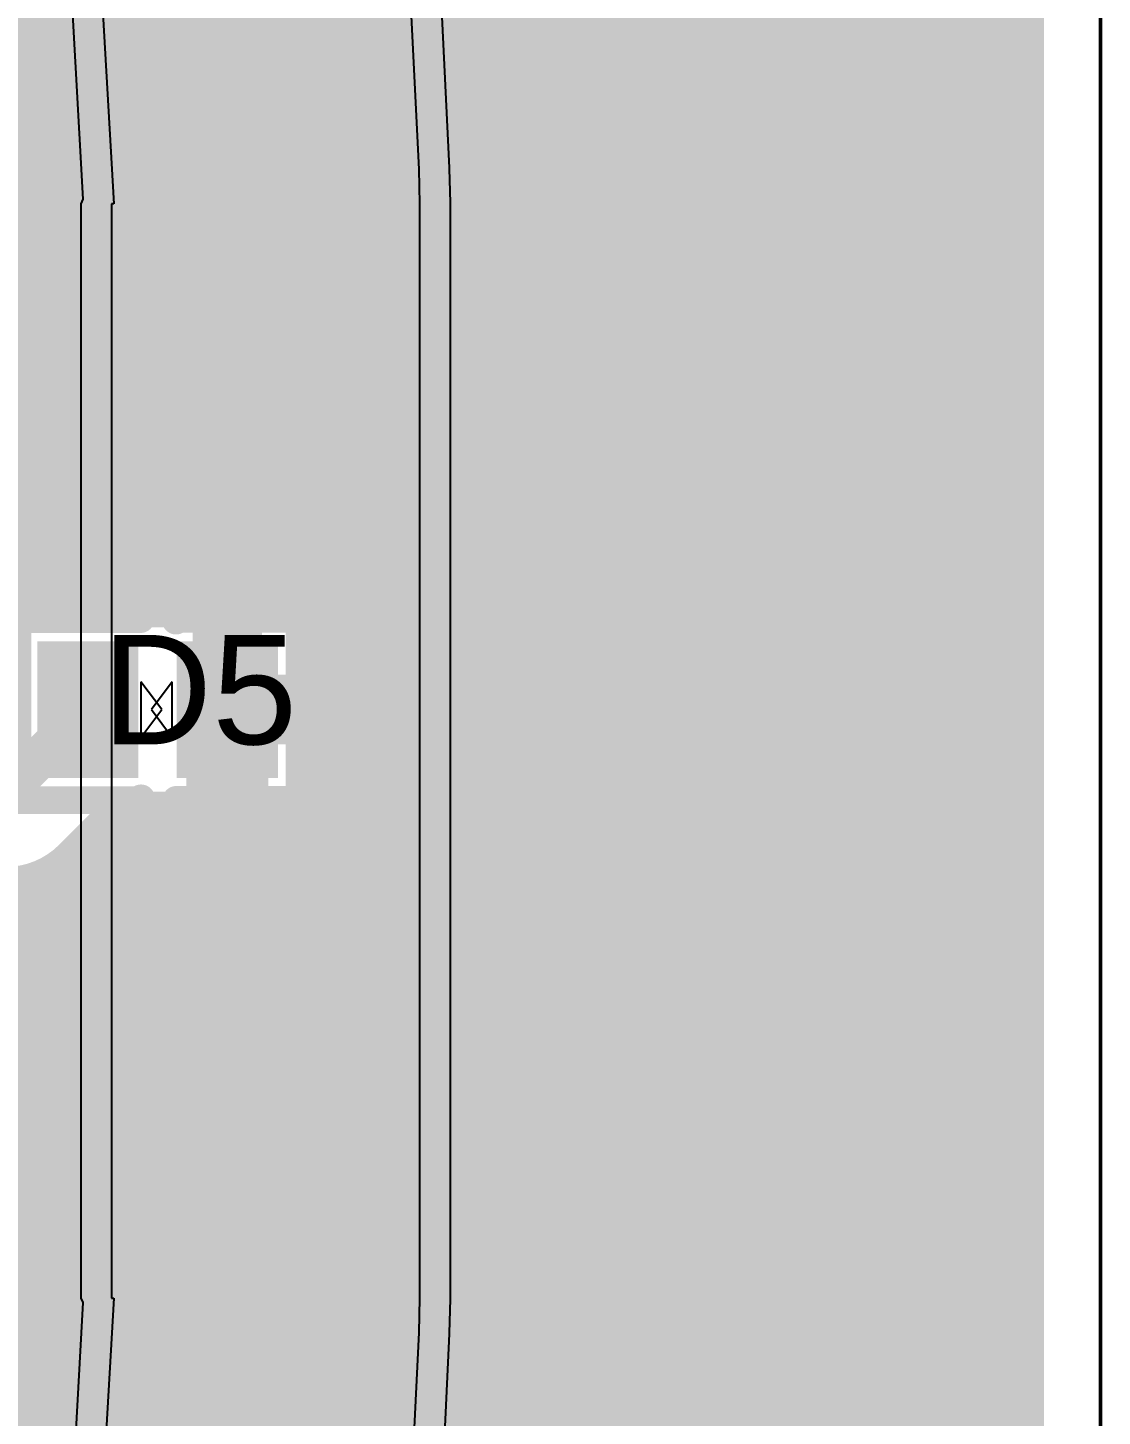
# Model space of a CAD drawing. Header units: inches. Extents: x 0 to 215, y 0 to 215.
# Drawn here: x 0.7523 to 0.907, y 0.5903 to 0.7901 of the extents above; entities that cross this region are included whole.
import ezdxf

# ---------------------------------------------------------------- set-up
doc = ezdxf.new("R2010")
doc.units = ezdxf.units.IN
doc.header["$MEASUREMENT"] = 0
for name, color, linetype in [('BottomLayer', 5, 'Continuous'), ('BottomSolder', 6, 'Continuous'), ('KeepOutLayer', 6, 'Continuous'), ('TopLayer', 1, 'Continuous'), ('TopOverlay', 2, 'Continuous'), ('TopPaste', 8, 'Continuous'), ('TopSolder', 216, 'Continuous')]:
    doc.layers.add(name, color=color, linetype=linetype)
doc.styles.add('Arial', font='', dxfattribs={"height": 0.2})
doc.styles.get('Arial').set_extended_font_data('Arial')

# ---------------------------------------------------------------- blocks, each defined once
blk = doc.blocks.new('D0201_BI_A_4')
at = {"layer": 'TopLayer'}
for points in [[(-0.01523, 0.00789), (-0.0046, 0.00789), (-0.0046, -0.00786), (-0.01523, -0.00786)], [(0.00485, 0.00789), (0.01548, 0.00789), (0.01548, -0.00786), (0.00485, -0.00786)]]:
    blk.add_hatch(color=1, dxfattribs=at).paths.add_polyline_path(points)
at = {"layer": 'TopPaste'}
for points in [[(-0.01523, 0.00789), (-0.0046, 0.00789), (-0.0046, -0.00786), (-0.01523, -0.00786)], [(0.00485, 0.00789), (0.01548, 0.00789), (0.01548, -0.00786), (0.00485, -0.00786)]]:
    blk.add_hatch(color=8, dxfattribs=at).paths.add_polyline_path(points)
at = {"layer": 'TopSolder'}
for points in [[(-0.0172, 0.00986), (-0.00263, 0.00986), (-0.00263, -0.00983), (-0.0172, -0.00983)], [(0.00288, 0.00986), (0.01745, 0.00986), (0.01745, -0.00983), (0.00288, -0.00983)]]:
    blk.add_hatch(color=216, dxfattribs=at).paths.add_polyline_path(points)
at = {"layer": 'TopOverlay'}
for p, q in [((0.00103, 0.00001), (-0.00197, 0.00401)), ((-0.00197, 0.00401), (-0.00197, -0.00399)), ((0.00253, 0.00401), (-0.00047, 0.00001)), ((0.00253, -0.00399), (0.00253, 0.00401)), ((-0.00197, -0.00399), (0.00103, 0.00001)), ((-0.00047, 0.00001), (0.00253, -0.00399))]:
    blk.add_line(p, q, dxfattribs=at)
for points in [[(-0.00257, 0.01301, 0.004, 0.004, 0), (-0.02032, 0.01301, 0.004, 0.004, 0)], [(-0.02032, 0.01301, 0.004, 0.004, 0), (-0.02032, 0.01001, 0.004, 0.004, 0)], [(0.00257, 0.01304, 0.004, 0.004, 0), (0.00252, 0.01279, 0.004, 0.004, 0)], [(0.02032, 0.01304, 0.004, 0.004, 0), (0.00257, 0.01304, 0.004, 0.004, 0)], [(0.02032, 0.01304, 0.004, 0.004, 0), (0.02032, -0.01001, 0.004, 0.004, 0)], [(-0.02032, 0.01001, 0.004, 0.004, 0), (-0.02032, -0.01304, 0.004, 0.004, 0)], [(0.02032, -0.01001, 0.004, 0.004, 0), (0.02032, -0.01301, 0.004, 0.004, 0)], [(-0.00257, -0.01304, 0.004, 0.004, 0), (-0.02032, -0.01304, 0.004, 0.004, 0)], [(-0.00252, -0.01279, 0.004, 0.004, 0), (-0.00257, -0.01304, 0.004, 0.004, 0)], [(0.02032, -0.01301, 0.004, 0.004, 0), (0.00257, -0.01301, 0.004, 0.004, 0)]]:
    blk.add_lwpolyline(points, format="xyseb", dxfattribs=at)
for points in [[(-0.02132, 0.01301, 0.002, 0.002, 1), (-0.01932, 0.01301, 0.002, 0.002, 1)], [(-0.02132, 0.01301, 0.002, 0.002, 1), (-0.01932, 0.01301, 0.002, 0.002, 1)], [(-0.00357, 0.01301, 0.002, 0.002, 1), (-0.00157, 0.01301, 0.002, 0.002, 1)], [(0.00152, 0.01279, 0.002, 0.002, 1), (0.00352, 0.01279, 0.002, 0.002, 1)], [(0.00157, 0.01304, 0.002, 0.002, 1), (0.00357, 0.01304, 0.002, 0.002, 1)], [(0.00157, 0.01304, 0.002, 0.002, 1), (0.00357, 0.01304, 0.002, 0.002, 1)], [(0.01932, 0.01304, 0.002, 0.002, 1), (0.02132, 0.01304, 0.002, 0.002, 1)], [(0.01932, 0.01304, 0.002, 0.002, 1), (0.02132, 0.01304, 0.002, 0.002, 1)], [(-0.02132, 0.01001, 0.002, 0.002, 1), (-0.01932, 0.01001, 0.002, 0.002, 1)], [(-0.02132, 0.01001, 0.002, 0.002, 1), (-0.01932, 0.01001, 0.002, 0.002, 1)], [(0.01932, -0.01001, 0.002, 0.002, 1), (0.02132, -0.01001, 0.002, 0.002, 1)], [(0.01932, -0.01001, 0.002, 0.002, 1), (0.02132, -0.01001, 0.002, 0.002, 1)], [(-0.02132, -0.01304, 0.002, 0.002, 1), (-0.01932, -0.01304, 0.002, 0.002, 1)], [(-0.02132, -0.01304, 0.002, 0.002, 1), (-0.01932, -0.01304, 0.002, 0.002, 1)], [(-0.00357, -0.01304, 0.002, 0.002, 1), (-0.00157, -0.01304, 0.002, 0.002, 1)], [(-0.00357, -0.01304, 0.002, 0.002, 1), (-0.00157, -0.01304, 0.002, 0.002, 1)], [(-0.00352, -0.01279, 0.002, 0.002, 1), (-0.00152, -0.01279, 0.002, 0.002, 1)], [(0.00157, -0.01301, 0.002, 0.002, 1), (0.00357, -0.01301, 0.002, 0.002, 1)], [(0.01932, -0.01301, 0.002, 0.002, 1), (0.02132, -0.01301, 0.002, 0.002, 1)], [(0.01932, -0.01301, 0.002, 0.002, 1), (0.02132, -0.01301, 0.002, 0.002, 1)]]:
    blk.add_lwpolyline(points, format="xyseb", close=True, dxfattribs=at)
blk = doc.blocks.new('____73')
at = {"layer": 'BottomLayer'}
for p, q in [((0.31372, 0.11409), (0.31571, 0.07874)), ((0.35968, 0.08369), (0.35819, 0.11402)), ((0.3598, 0.07874), (0.35968, 0.08369)), ((0.31571, 0.07874), (0.31539, 0.07874)), ((0.31539, 0.07874), (0.31539, -0.07874)), ((0.3598, 0.07375), (0.3598, 0.07874)), ((0.3598, 0.07874), (0.3598, 0.07874)), ((0.3598, -0.07375), (0.3598, 0.07375)), ((0.3598, -0.07874), (0.3598, -0.07375)), ((0.31571, -0.07874), (0.31372, -0.11409)), ((0.31539, -0.07874), (0.31571, -0.07874)), ((0.35968, -0.08369), (0.3598, -0.07874)), ((0.3598, -0.07874), (0.3598, -0.07874)), ((0.35819, -0.11402), (0.35968, -0.08369))]:
    blk.add_line(p, q, dxfattribs=at)
at = {"layer": 'BottomSolder'}
for p, q in [((0.36253, 0.11423), (0.36402, 0.08391)), ((0.36253, 0.11423), (0.36402, 0.08391)), ((0.31132, 0.07939), (0.3094, 0.1136)), ((0.31132, 0.07939), (0.3094, 0.1136)), ((0.36402, 0.08391), (0.364, 0.08385)), ((0.36402, 0.08391), (0.364, 0.08385)), ((0.364, 0.08385), (0.36402, 0.0838)), ((0.364, 0.08385), (0.36402, 0.0838)), ((0.36402, 0.0838), (0.36415, 0.07885)), ((0.36402, 0.0838), (0.36415, 0.07885)), ((0.31105, 0.07874), (0.31132, 0.07939)), ((0.31105, 0.07874), (0.31132, 0.07939)), ((0.31105, -0.07874), (0.31105, 0.07874)), ((0.31105, -0.07874), (0.31105, 0.07874)), ((0.36415, 0.07885), (0.36413, 0.0788)), ((0.36415, 0.07885), (0.36413, 0.0788)), ((0.36413, 0.0788), (0.36415, 0.07874)), ((0.36413, 0.0788), (0.36415, 0.07874)), ((0.36415, 0.07874), (0.36415, 0.07375)), ((0.36415, 0.07874), (0.36415, 0.07375)), ((0.36415, 0.07375), (0.36415, 0.07375)), ((0.36415, 0.07375), (0.36415, 0.07375)), ((0.36415, 0.07375), (0.36415, -0.07375)), ((0.36415, 0.07375), (0.36415, 0.07375)), ((0.36415, 0.07375), (0.36415, 0.07375)), ((0.36415, 0.07375), (0.36415, -0.07375)), ((0.36415, -0.07375), (0.36415, -0.07375)), ((0.36415, -0.07375), (0.36415, -0.07375)), ((0.36415, -0.07375), (0.36415, -0.07874)), ((0.36415, -0.07375), (0.36415, -0.07375)), ((0.36415, -0.07375), (0.36415, -0.07375)), ((0.36415, -0.07375), (0.36415, -0.07874)), ((0.3094, -0.1136), (0.31132, -0.07939)), ((0.3094, -0.1136), (0.31132, -0.07939)), ((0.31132, -0.07939), (0.31105, -0.07874)), ((0.31132, -0.07939), (0.31105, -0.07874)), ((0.36415, -0.07885), (0.36402, -0.0838)), ((0.36415, -0.07885), (0.36402, -0.0838)), ((0.36415, -0.07874), (0.36413, -0.0788)), ((0.36415, -0.07874), (0.36413, -0.0788)), ((0.36413, -0.0788), (0.36415, -0.07885)), ((0.36413, -0.0788), (0.36415, -0.07885)), ((0.36402, -0.0839), (0.36253, -0.11423)), ((0.36402, -0.0839), (0.36253, -0.11423)), ((0.36402, -0.0838), (0.364, -0.08385)), ((0.36402, -0.0838), (0.364, -0.08385)), ((0.364, -0.08385), (0.36402, -0.0839)), ((0.364, -0.08385), (0.36402, -0.0839))]:
    blk.add_line(p, q, dxfattribs=at)

msp = doc.modelspace()

# ---------------------------------------------------------------- linework, layer by layer
at = {"layer": 'BottomLayer'}
for points in [[(0.89614, 0.01087, 0.005, 0.005, 0), (0.89614, 1.36763, 0.005, 0.005, 0)], [(0.82978, 0.80118, 0.005, 0.005, 0), (0.83127, 0.77085, 0.005, 0.005, 0)], [(0.83027, 0.79109, 0.005, 0.005, 0), (0.89614, 0.79109, 0.005, 0.005, 0)], [(0.83047, 0.78708, 0.005, 0.005, 0), (0.89614, 0.78708, 0.005, 0.005, 0)], [(0.83067, 0.78306, 0.005, 0.005, 0), (0.89614, 0.78306, 0.005, 0.005, 0)], [(0.83087, 0.77905, 0.005, 0.005, 0), (0.89614, 0.77905, 0.005, 0.005, 0)], [(0.83106, 0.77503, 0.005, 0.005, 0), (0.89614, 0.77503, 0.005, 0.005, 0)], [(0.83126, 0.77101, 0.005, 0.005, 0), (0.89614, 0.77101, 0.005, 0.005, 0)], [(0.83129, 0.77032, 0.005, 0.005, 0), (0.83142, 0.76537, 0.005, 0.005, 0)], [(0.83137, 0.767, 0.005, 0.005, 0), (0.89614, 0.767, 0.005, 0.005, 0)], [(0.83142, 0.76479, 0.005, 0.005, 0), (0.83142, 0.7598, 0.005, 0.005, 0)], [(0.83142, 0.76298, 0.005, 0.005, 0), (0.89614, 0.76298, 0.005, 0.005, 0)], [(0.83142, 0.6123, 0.005, 0.005, 0), (0.83142, 0.7598, 0.005, 0.005, 0)], [(0.83142, 0.75897, 0.005, 0.005, 0), (0.89614, 0.75897, 0.005, 0.005, 0)], [(0.83142, 0.75495, 0.005, 0.005, 0), (0.89614, 0.75495, 0.005, 0.005, 0)], [(0.83142, 0.75094, 0.005, 0.005, 0), (0.89614, 0.75094, 0.005, 0.005, 0)], [(0.83142, 0.74692, 0.005, 0.005, 0), (0.89614, 0.74692, 0.005, 0.005, 0)], [(0.83142, 0.7429, 0.005, 0.005, 0), (0.89614, 0.7429, 0.005, 0.005, 0)], [(0.83142, 0.73889, 0.005, 0.005, 0), (0.89614, 0.73889, 0.005, 0.005, 0)], [(0.83142, 0.73487, 0.005, 0.005, 0), (0.89614, 0.73487, 0.005, 0.005, 0)], [(0.83142, 0.73086, 0.005, 0.005, 0), (0.89614, 0.73086, 0.005, 0.005, 0)], [(0.83142, 0.72684, 0.005, 0.005, 0), (0.89614, 0.72684, 0.005, 0.005, 0)], [(0.83142, 0.72283, 0.005, 0.005, 0), (0.89614, 0.72283, 0.005, 0.005, 0)], [(0.83142, 0.71881, 0.005, 0.005, 0), (0.89614, 0.71881, 0.005, 0.005, 0)], [(0.83142, 0.71479, 0.005, 0.005, 0), (0.89614, 0.71479, 0.005, 0.005, 0)], [(0.83142, 0.71078, 0.005, 0.005, 0), (0.89614, 0.71078, 0.005, 0.005, 0)], [(0.83142, 0.70676, 0.005, 0.005, 0), (0.89614, 0.70676, 0.005, 0.005, 0)], [(0.83142, 0.70275, 0.005, 0.005, 0), (0.89614, 0.70275, 0.005, 0.005, 0)], [(0.83142, 0.69873, 0.005, 0.005, 0), (0.89614, 0.69873, 0.005, 0.005, 0)], [(0.83142, 0.69472, 0.005, 0.005, 0), (0.89614, 0.69472, 0.005, 0.005, 0)], [(0.83142, 0.6907, 0.005, 0.005, 0), (0.89614, 0.6907, 0.005, 0.005, 0)], [(0.83142, 0.68668, 0.005, 0.005, 0), (0.89614, 0.68668, 0.005, 0.005, 0)], [(0.83142, 0.68267, 0.005, 0.005, 0), (0.89614, 0.68267, 0.005, 0.005, 0)], [(0.83142, 0.67865, 0.005, 0.005, 0), (0.89614, 0.67865, 0.005, 0.005, 0)], [(0.83142, 0.67464, 0.005, 0.005, 0), (0.89614, 0.67464, 0.005, 0.005, 0)], [(0.83142, 0.67062, 0.005, 0.005, 0), (0.89614, 0.67062, 0.005, 0.005, 0)], [(0.83142, 0.66661, 0.005, 0.005, 0), (0.89614, 0.66661, 0.005, 0.005, 0)], [(0.83142, 0.66259, 0.005, 0.005, 0), (0.89614, 0.66259, 0.005, 0.005, 0)], [(0.83142, 0.65857, 0.005, 0.005, 0), (0.89614, 0.65857, 0.005, 0.005, 0)], [(0.83142, 0.65456, 0.005, 0.005, 0), (0.89614, 0.65456, 0.005, 0.005, 0)], [(0.83142, 0.65054, 0.005, 0.005, 0), (0.89614, 0.65054, 0.005, 0.005, 0)], [(0.83142, 0.64653, 0.005, 0.005, 0), (0.89614, 0.64653, 0.005, 0.005, 0)], [(0.83142, 0.64251, 0.005, 0.005, 0), (0.89614, 0.64251, 0.005, 0.005, 0)], [(0.83142, 0.6385, 0.005, 0.005, 0), (0.89614, 0.6385, 0.005, 0.005, 0)], [(0.83142, 0.63448, 0.005, 0.005, 0), (0.89614, 0.63448, 0.005, 0.005, 0)], [(0.83142, 0.63046, 0.005, 0.005, 0), (0.89614, 0.63046, 0.005, 0.005, 0)], [(0.83142, 0.62645, 0.005, 0.005, 0), (0.89614, 0.62645, 0.005, 0.005, 0)], [(0.83142, 0.62243, 0.005, 0.005, 0), (0.89614, 0.62243, 0.005, 0.005, 0)], [(0.83142, 0.61842, 0.005, 0.005, 0), (0.89614, 0.61842, 0.005, 0.005, 0)], [(0.83142, 0.6144, 0.005, 0.005, 0), (0.89614, 0.6144, 0.005, 0.005, 0)], [(0.83142, 0.60731, 0.005, 0.005, 0), (0.83142, 0.6123, 0.005, 0.005, 0)], [(0.83142, 0.61039, 0.005, 0.005, 0), (0.89614, 0.61039, 0.005, 0.005, 0)], [(0.83129, 0.60178, 0.005, 0.005, 0), (0.83142, 0.60673, 0.005, 0.005, 0)], [(0.83141, 0.60637, 0.005, 0.005, 0), (0.89614, 0.60637, 0.005, 0.005, 0)], [(0.82978, 0.57092, 0.005, 0.005, 0), (0.83127, 0.60125, 0.005, 0.005, 0)], [(0.8313, 0.60235, 0.005, 0.005, 0), (0.89614, 0.60235, 0.005, 0.005, 0)], [(0.83113, 0.59834, 0.005, 0.005, 0), (0.89614, 0.59834, 0.005, 0.005, 0)], [(0.83093, 0.59432, 0.005, 0.005, 0), (0.89614, 0.59432, 0.005, 0.005, 0)], [(0.83073, 0.59031, 0.005, 0.005, 0), (0.89614, 0.59031, 0.005, 0.005, 0)]]:
    msp.add_lwpolyline(points, format="xyseb", dxfattribs=at)
for points in [[(0.82902, 0.79109, 0.0025, 0.0025, 1), (0.83152, 0.79109, 0.0025, 0.0025, 1)], [(0.89489, 0.79109, 0.0025, 0.0025, 1), (0.89739, 0.79109, 0.0025, 0.0025, 1)], [(0.82922, 0.78708, 0.0025, 0.0025, 1), (0.83172, 0.78708, 0.0025, 0.0025, 1)], [(0.89489, 0.78708, 0.0025, 0.0025, 1), (0.89739, 0.78708, 0.0025, 0.0025, 1)], [(0.82942, 0.78306, 0.0025, 0.0025, 1), (0.83192, 0.78306, 0.0025, 0.0025, 1)], [(0.89489, 0.78306, 0.0025, 0.0025, 1), (0.89739, 0.78306, 0.0025, 0.0025, 1)], [(0.82962, 0.77905, 0.0025, 0.0025, 1), (0.83212, 0.77905, 0.0025, 0.0025, 1)], [(0.89489, 0.77905, 0.0025, 0.0025, 1), (0.89739, 0.77905, 0.0025, 0.0025, 1)], [(0.82981, 0.77503, 0.0025, 0.0025, 1), (0.83231, 0.77503, 0.0025, 0.0025, 1)], [(0.89489, 0.77503, 0.0025, 0.0025, 1), (0.89739, 0.77503, 0.0025, 0.0025, 1)], [(0.83001, 0.77101, 0.0025, 0.0025, 1), (0.83251, 0.77101, 0.0025, 0.0025, 1)], [(0.83002, 0.77085, 0.0025, 0.0025, 1), (0.83252, 0.77085, 0.0025, 0.0025, 1)], [(0.89489, 0.77101, 0.0025, 0.0025, 1), (0.89739, 0.77101, 0.0025, 0.0025, 1)], [(0.83004, 0.77032, 0.0025, 0.0025, 1), (0.83254, 0.77032, 0.0025, 0.0025, 1)], [(0.83012, 0.767, 0.0025, 0.0025, 1), (0.83262, 0.767, 0.0025, 0.0025, 1)], [(0.89489, 0.767, 0.0025, 0.0025, 1), (0.89739, 0.767, 0.0025, 0.0025, 1)], [(0.83017, 0.76537, 0.0025, 0.0025, 1), (0.83267, 0.76537, 0.0025, 0.0025, 1)], [(0.83017, 0.76479, 0.0025, 0.0025, 1), (0.83267, 0.76479, 0.0025, 0.0025, 1)], [(0.83017, 0.76298, 0.0025, 0.0025, 1), (0.83267, 0.76298, 0.0025, 0.0025, 1)], [(0.89489, 0.76298, 0.0025, 0.0025, 1), (0.89739, 0.76298, 0.0025, 0.0025, 1)], [(0.83017, 0.7598, 0.0025, 0.0025, 1), (0.83267, 0.7598, 0.0025, 0.0025, 1)], [(0.83017, 0.7598, 0.0025, 0.0025, 1), (0.83267, 0.7598, 0.0025, 0.0025, 1)], [(0.83017, 0.75897, 0.0025, 0.0025, 1), (0.83267, 0.75897, 0.0025, 0.0025, 1)], [(0.89489, 0.75897, 0.0025, 0.0025, 1), (0.89739, 0.75897, 0.0025, 0.0025, 1)], [(0.83017, 0.75495, 0.0025, 0.0025, 1), (0.83267, 0.75495, 0.0025, 0.0025, 1)], [(0.89489, 0.75495, 0.0025, 0.0025, 1), (0.89739, 0.75495, 0.0025, 0.0025, 1)], [(0.83017, 0.75094, 0.0025, 0.0025, 1), (0.83267, 0.75094, 0.0025, 0.0025, 1)], [(0.89489, 0.75094, 0.0025, 0.0025, 1), (0.89739, 0.75094, 0.0025, 0.0025, 1)], [(0.83017, 0.74692, 0.0025, 0.0025, 1), (0.83267, 0.74692, 0.0025, 0.0025, 1)], [(0.89489, 0.74692, 0.0025, 0.0025, 1), (0.89739, 0.74692, 0.0025, 0.0025, 1)], [(0.83017, 0.7429, 0.0025, 0.0025, 1), (0.83267, 0.7429, 0.0025, 0.0025, 1)], [(0.89489, 0.7429, 0.0025, 0.0025, 1), (0.89739, 0.7429, 0.0025, 0.0025, 1)], [(0.83017, 0.73889, 0.0025, 0.0025, 1), (0.83267, 0.73889, 0.0025, 0.0025, 1)], [(0.89489, 0.73889, 0.0025, 0.0025, 1), (0.89739, 0.73889, 0.0025, 0.0025, 1)], [(0.83017, 0.73487, 0.0025, 0.0025, 1), (0.83267, 0.73487, 0.0025, 0.0025, 1)], [(0.89489, 0.73487, 0.0025, 0.0025, 1), (0.89739, 0.73487, 0.0025, 0.0025, 1)], [(0.83017, 0.73086, 0.0025, 0.0025, 1), (0.83267, 0.73086, 0.0025, 0.0025, 1)], [(0.89489, 0.73086, 0.0025, 0.0025, 1), (0.89739, 0.73086, 0.0025, 0.0025, 1)], [(0.83017, 0.72684, 0.0025, 0.0025, 1), (0.83267, 0.72684, 0.0025, 0.0025, 1)], [(0.89489, 0.72684, 0.0025, 0.0025, 1), (0.89739, 0.72684, 0.0025, 0.0025, 1)], [(0.83017, 0.72283, 0.0025, 0.0025, 1), (0.83267, 0.72283, 0.0025, 0.0025, 1)], [(0.89489, 0.72283, 0.0025, 0.0025, 1), (0.89739, 0.72283, 0.0025, 0.0025, 1)], [(0.83017, 0.71881, 0.0025, 0.0025, 1), (0.83267, 0.71881, 0.0025, 0.0025, 1)], [(0.89489, 0.71881, 0.0025, 0.0025, 1), (0.89739, 0.71881, 0.0025, 0.0025, 1)], [(0.83017, 0.71479, 0.0025, 0.0025, 1), (0.83267, 0.71479, 0.0025, 0.0025, 1)], [(0.89489, 0.71479, 0.0025, 0.0025, 1), (0.89739, 0.71479, 0.0025, 0.0025, 1)], [(0.83017, 0.71078, 0.0025, 0.0025, 1), (0.83267, 0.71078, 0.0025, 0.0025, 1)], [(0.89489, 0.71078, 0.0025, 0.0025, 1), (0.89739, 0.71078, 0.0025, 0.0025, 1)], [(0.83017, 0.70676, 0.0025, 0.0025, 1), (0.83267, 0.70676, 0.0025, 0.0025, 1)], [(0.89489, 0.70676, 0.0025, 0.0025, 1), (0.89739, 0.70676, 0.0025, 0.0025, 1)], [(0.83017, 0.70275, 0.0025, 0.0025, 1), (0.83267, 0.70275, 0.0025, 0.0025, 1)], [(0.89489, 0.70275, 0.0025, 0.0025, 1), (0.89739, 0.70275, 0.0025, 0.0025, 1)], [(0.83017, 0.69873, 0.0025, 0.0025, 1), (0.83267, 0.69873, 0.0025, 0.0025, 1)], [(0.89489, 0.69873, 0.0025, 0.0025, 1), (0.89739, 0.69873, 0.0025, 0.0025, 1)], [(0.83017, 0.69472, 0.0025, 0.0025, 1), (0.83267, 0.69472, 0.0025, 0.0025, 1)], [(0.89489, 0.69472, 0.0025, 0.0025, 1), (0.89739, 0.69472, 0.0025, 0.0025, 1)], [(0.83017, 0.6907, 0.0025, 0.0025, 1), (0.83267, 0.6907, 0.0025, 0.0025, 1)], [(0.89489, 0.6907, 0.0025, 0.0025, 1), (0.89739, 0.6907, 0.0025, 0.0025, 1)], [(0.83017, 0.68668, 0.0025, 0.0025, 1), (0.83267, 0.68668, 0.0025, 0.0025, 1)], [(0.89489, 0.68668, 0.0025, 0.0025, 1), (0.89739, 0.68668, 0.0025, 0.0025, 1)], [(0.83017, 0.68267, 0.0025, 0.0025, 1), (0.83267, 0.68267, 0.0025, 0.0025, 1)], [(0.89489, 0.68267, 0.0025, 0.0025, 1), (0.89739, 0.68267, 0.0025, 0.0025, 1)], [(0.83017, 0.67865, 0.0025, 0.0025, 1), (0.83267, 0.67865, 0.0025, 0.0025, 1)], [(0.89489, 0.67865, 0.0025, 0.0025, 1), (0.89739, 0.67865, 0.0025, 0.0025, 1)], [(0.83017, 0.67464, 0.0025, 0.0025, 1), (0.83267, 0.67464, 0.0025, 0.0025, 1)], [(0.89489, 0.67464, 0.0025, 0.0025, 1), (0.89739, 0.67464, 0.0025, 0.0025, 1)], [(0.83017, 0.67062, 0.0025, 0.0025, 1), (0.83267, 0.67062, 0.0025, 0.0025, 1)], [(0.89489, 0.67062, 0.0025, 0.0025, 1), (0.89739, 0.67062, 0.0025, 0.0025, 1)], [(0.83017, 0.66661, 0.0025, 0.0025, 1), (0.83267, 0.66661, 0.0025, 0.0025, 1)], [(0.89489, 0.66661, 0.0025, 0.0025, 1), (0.89739, 0.66661, 0.0025, 0.0025, 1)], [(0.83017, 0.66259, 0.0025, 0.0025, 1), (0.83267, 0.66259, 0.0025, 0.0025, 1)], [(0.89489, 0.66259, 0.0025, 0.0025, 1), (0.89739, 0.66259, 0.0025, 0.0025, 1)], [(0.83017, 0.65857, 0.0025, 0.0025, 1), (0.83267, 0.65857, 0.0025, 0.0025, 1)], [(0.89489, 0.65857, 0.0025, 0.0025, 1), (0.89739, 0.65857, 0.0025, 0.0025, 1)], [(0.83017, 0.65456, 0.0025, 0.0025, 1), (0.83267, 0.65456, 0.0025, 0.0025, 1)], [(0.89489, 0.65456, 0.0025, 0.0025, 1), (0.89739, 0.65456, 0.0025, 0.0025, 1)], [(0.83017, 0.65054, 0.0025, 0.0025, 1), (0.83267, 0.65054, 0.0025, 0.0025, 1)], [(0.89489, 0.65054, 0.0025, 0.0025, 1), (0.89739, 0.65054, 0.0025, 0.0025, 1)], [(0.83017, 0.64653, 0.0025, 0.0025, 1), (0.83267, 0.64653, 0.0025, 0.0025, 1)], [(0.89489, 0.64653, 0.0025, 0.0025, 1), (0.89739, 0.64653, 0.0025, 0.0025, 1)], [(0.83017, 0.64251, 0.0025, 0.0025, 1), (0.83267, 0.64251, 0.0025, 0.0025, 1)], [(0.89489, 0.64251, 0.0025, 0.0025, 1), (0.89739, 0.64251, 0.0025, 0.0025, 1)], [(0.83017, 0.6385, 0.0025, 0.0025, 1), (0.83267, 0.6385, 0.0025, 0.0025, 1)], [(0.89489, 0.6385, 0.0025, 0.0025, 1), (0.89739, 0.6385, 0.0025, 0.0025, 1)], [(0.83017, 0.63448, 0.0025, 0.0025, 1), (0.83267, 0.63448, 0.0025, 0.0025, 1)], [(0.89489, 0.63448, 0.0025, 0.0025, 1), (0.89739, 0.63448, 0.0025, 0.0025, 1)], [(0.83017, 0.63046, 0.0025, 0.0025, 1), (0.83267, 0.63046, 0.0025, 0.0025, 1)], [(0.89489, 0.63046, 0.0025, 0.0025, 1), (0.89739, 0.63046, 0.0025, 0.0025, 1)], [(0.83017, 0.62645, 0.0025, 0.0025, 1), (0.83267, 0.62645, 0.0025, 0.0025, 1)], [(0.89489, 0.62645, 0.0025, 0.0025, 1), (0.89739, 0.62645, 0.0025, 0.0025, 1)], [(0.83017, 0.62243, 0.0025, 0.0025, 1), (0.83267, 0.62243, 0.0025, 0.0025, 1)], [(0.89489, 0.62243, 0.0025, 0.0025, 1), (0.89739, 0.62243, 0.0025, 0.0025, 1)], [(0.83017, 0.61842, 0.0025, 0.0025, 1), (0.83267, 0.61842, 0.0025, 0.0025, 1)], [(0.89489, 0.61842, 0.0025, 0.0025, 1), (0.89739, 0.61842, 0.0025, 0.0025, 1)], [(0.83017, 0.6144, 0.0025, 0.0025, 1), (0.83267, 0.6144, 0.0025, 0.0025, 1)], [(0.89489, 0.6144, 0.0025, 0.0025, 1), (0.89739, 0.6144, 0.0025, 0.0025, 1)], [(0.83017, 0.6123, 0.0025, 0.0025, 1), (0.83267, 0.6123, 0.0025, 0.0025, 1)], [(0.83017, 0.6123, 0.0025, 0.0025, 1), (0.83267, 0.6123, 0.0025, 0.0025, 1)], [(0.83017, 0.61039, 0.0025, 0.0025, 1), (0.83267, 0.61039, 0.0025, 0.0025, 1)], [(0.89489, 0.61039, 0.0025, 0.0025, 1), (0.89739, 0.61039, 0.0025, 0.0025, 1)], [(0.83017, 0.60731, 0.0025, 0.0025, 1), (0.83267, 0.60731, 0.0025, 0.0025, 1)], [(0.83016, 0.60637, 0.0025, 0.0025, 1), (0.83266, 0.60637, 0.0025, 0.0025, 1)], [(0.83017, 0.60673, 0.0025, 0.0025, 1), (0.83267, 0.60673, 0.0025, 0.0025, 1)], [(0.89489, 0.60637, 0.0025, 0.0025, 1), (0.89739, 0.60637, 0.0025, 0.0025, 1)], [(0.83002, 0.60125, 0.0025, 0.0025, 1), (0.83252, 0.60125, 0.0025, 0.0025, 1)], [(0.83004, 0.60178, 0.0025, 0.0025, 1), (0.83254, 0.60178, 0.0025, 0.0025, 1)], [(0.83005, 0.60235, 0.0025, 0.0025, 1), (0.83255, 0.60235, 0.0025, 0.0025, 1)], [(0.89489, 0.60235, 0.0025, 0.0025, 1), (0.89739, 0.60235, 0.0025, 0.0025, 1)], [(0.82988, 0.59834, 0.0025, 0.0025, 1), (0.83238, 0.59834, 0.0025, 0.0025, 1)], [(0.89489, 0.59834, 0.0025, 0.0025, 1), (0.89739, 0.59834, 0.0025, 0.0025, 1)], [(0.82968, 0.59432, 0.0025, 0.0025, 1), (0.83218, 0.59432, 0.0025, 0.0025, 1)], [(0.89489, 0.59432, 0.0025, 0.0025, 1), (0.89739, 0.59432, 0.0025, 0.0025, 1)], [(0.82948, 0.59031, 0.0025, 0.0025, 1), (0.83198, 0.59031, 0.0025, 0.0025, 1)], [(0.89489, 0.59031, 0.0025, 0.0025, 1), (0.89739, 0.59031, 0.0025, 0.0025, 1)]]:
    msp.add_lwpolyline(points, format="xyseb", close=True, dxfattribs=at)
at = {"layer": 'KeepOutLayer'}
msp.add_lwpolyline([(0.90676, 0.0003, 0.0005, 0.0005, 0), (0.90676, 1.37825, 0.0005, 0.0005, 0)], format="xyseb", dxfattribs=at)
at = {"layer": 'TopLayer'}
for points in [[(0.89614, 0.01087, 0.005, 0.005, 0), (0.89614, 1.36763, 0.005, 0.005, 0)], [(0.70295, 0.79109, 0.005, 0.005, 0), (0.89614, 0.79109, 0.005, 0.005, 0)], [(0.70416, 0.78708, 0.005, 0.005, 0), (0.89614, 0.78708, 0.005, 0.005, 0)], [(0.70418, 0.78306, 0.005, 0.005, 0), (0.89614, 0.78306, 0.005, 0.005, 0)], [(0.70301, 0.77905, 0.005, 0.005, 0), (0.89614, 0.77905, 0.005, 0.005, 0)], [(0.70027, 0.77503, 0.005, 0.005, 0), (0.89614, 0.77503, 0.005, 0.005, 0)], [(0.69965, 0.77101, 0.005, 0.005, 0), (0.89614, 0.77101, 0.005, 0.005, 0)], [(0.70367, 0.767, 0.005, 0.005, 0), (0.89614, 0.767, 0.005, 0.005, 0)], [(0.70769, 0.76298, 0.005, 0.005, 0), (0.89614, 0.76298, 0.005, 0.005, 0)], [(0.7117, 0.75897, 0.005, 0.005, 0), (0.89614, 0.75897, 0.005, 0.005, 0)], [(0.71572, 0.75495, 0.005, 0.005, 0), (0.89614, 0.75495, 0.005, 0.005, 0)], [(0.71973, 0.75094, 0.005, 0.005, 0), (0.89614, 0.75094, 0.005, 0.005, 0)], [(0.72431, 0.74692, 0.005, 0.005, 0), (0.89614, 0.74692, 0.005, 0.005, 0)], [(0.72541, 0.7429, 0.005, 0.005, 0), (0.89614, 0.7429, 0.005, 0.005, 0)], [(0.72623, 0.73889, 0.005, 0.005, 0), (0.89614, 0.73889, 0.005, 0.005, 0)], [(0.72604, 0.73487, 0.005, 0.005, 0), (0.89614, 0.73487, 0.005, 0.005, 0)], [(0.7248, 0.73086, 0.005, 0.005, 0), (0.89614, 0.73086, 0.005, 0.005, 0)], [(0.72431, 0.72684, 0.005, 0.005, 0), (0.89614, 0.72684, 0.005, 0.005, 0)], [(0.72431, 0.72283, 0.005, 0.005, 0), (0.89614, 0.72283, 0.005, 0.005, 0)], [(0.72483, 0.71881, 0.005, 0.005, 0), (0.89614, 0.71881, 0.005, 0.005, 0)], [(0.72593, 0.71479, 0.005, 0.005, 0), (0.89614, 0.71479, 0.005, 0.005, 0)], [(0.72601, 0.71078, 0.005, 0.005, 0), (0.89614, 0.71078, 0.005, 0.005, 0)], [(0.72601, 0.70676, 0.005, 0.005, 0), (0.89614, 0.70676, 0.005, 0.005, 0)], [(0.74925, 0.70631, 0.005, 0.005, 0), (0.76932, 0.70631, 0.005, 0.005, 0)], [(0.76932, 0.70631, 0.005, 0.005, 0), (0.77275, 0.70631, 0.005, 0.005, 0)], [(0.76932, 0.70631, 0.005, 0.005, 0), (0.77275, 0.70631, 0.005, 0.005, 0)], [(0.77275, 0.70631, 0.005, 0.005, 0), (0.79283, 0.70631, 0.005, 0.005, 0)], [(0.78107, 0.692, 0.01, 0.01, 0), (0.78107, 0.70381, 0.01, 0.01, 0)], [(0.79283, 0.67769, 0.005, 0.005, 0), (0.79283, 0.70631, 0.005, 0.005, 0)], [(0.79283, 0.70275, 0.005, 0.005, 0), (0.89614, 0.70275, 0.005, 0.005, 0)], [(0.79283, 0.69873, 0.005, 0.005, 0), (0.89614, 0.69873, 0.005, 0.005, 0)], [(0.78107, 0.65307, 0.01181, 0.01181, 0), (0.78107, 0.692, 0.01181, 0.01181, 0)], [(0.78107, 0.692, 0.01, 0.01, 0), (0.79033, 0.692, 0.01, 0.01, 0)], [(0.78107, 0.68019, 0.01, 0.01, 0), (0.78107, 0.692, 0.01, 0.01, 0)], [(0.79283, 0.69472, 0.005, 0.005, 0), (0.89614, 0.69472, 0.005, 0.005, 0)], [(0.74918, 0.68018, 0.00591, 0.00591, 0), (0.761, 0.692, 0.00591, 0.00591, 0)], [(0.79283, 0.6907, 0.005, 0.005, 0), (0.89614, 0.6907, 0.005, 0.005, 0)], [(0.79283, 0.68668, 0.005, 0.005, 0), (0.89614, 0.68668, 0.005, 0.005, 0)], [(0.79283, 0.68267, 0.005, 0.005, 0), (0.89614, 0.68267, 0.005, 0.005, 0)], [(0.75861, 0.67076, 0.005, 0.005, 0), (0.76554, 0.67769, 0.005, 0.005, 0)], [(0.76554, 0.67769, 0.005, 0.005, 0), (0.76932, 0.67769, 0.005, 0.005, 0)], [(0.76932, 0.67769, 0.005, 0.005, 0), (0.77275, 0.67769, 0.005, 0.005, 0)], [(0.76932, 0.67769, 0.005, 0.005, 0), (0.77275, 0.67769, 0.005, 0.005, 0)], [(0.77275, 0.67769, 0.005, 0.005, 0), (0.79283, 0.67769, 0.005, 0.005, 0)], [(0.79283, 0.67865, 0.005, 0.005, 0), (0.89614, 0.67865, 0.005, 0.005, 0)], [(0.76248, 0.67464, 0.005, 0.005, 0), (0.89614, 0.67464, 0.005, 0.005, 0)], [(0.75861, 0.67076, 0.005, 0.005, -0.198912), (0.74918, 0.66686, 0.005, 0.005, 0)], [(0.75861, 0.67076, 0.005, 0.005, -0.198912), (0.74918, 0.66686, 0.005, 0.005, 0)], [(0.75847, 0.67062, 0.005, 0.005, 0), (0.89614, 0.67062, 0.005, 0.005, 0)], [(0.727, 0.66661, 0.005, 0.005, 0), (0.89614, 0.66661, 0.005, 0.005, 0)], [(0.71763, 0.66259, 0.005, 0.005, 0), (0.89614, 0.66259, 0.005, 0.005, 0)], [(0.72071, 0.65857, 0.005, 0.005, 0), (0.89614, 0.65857, 0.005, 0.005, 0)], [(0.757, 0.629, 0.01181, 0.01181, 0), (0.78107, 0.65307, 0.01181, 0.01181, 0)], [(0.72208, 0.65456, 0.005, 0.005, 0), (0.89614, 0.65456, 0.005, 0.005, 0)], [(0.72224, 0.65054, 0.005, 0.005, 0), (0.89614, 0.65054, 0.005, 0.005, 0)], [(0.72122, 0.64653, 0.005, 0.005, 0), (0.89614, 0.64653, 0.005, 0.005, 0)], [(0.74668, 0.64251, 0.005, 0.005, 0), (0.89614, 0.64251, 0.005, 0.005, 0)], [(0.74668, 0.6385, 0.005, 0.005, 0), (0.89614, 0.6385, 0.005, 0.005, 0)], [(0.74668, 0.63448, 0.005, 0.005, 0), (0.89614, 0.63448, 0.005, 0.005, 0)], [(0.73237, 0.629, 0.01181, 0.01181, 0), (0.757, 0.629, 0.01181, 0.01181, 0)], [(0.74668, 0.63046, 0.005, 0.005, 0), (0.89614, 0.63046, 0.005, 0.005, 0)], [(0.74668, 0.62645, 0.005, 0.005, 0), (0.89614, 0.62645, 0.005, 0.005, 0)], [(0.74668, 0.62243, 0.005, 0.005, 0), (0.89614, 0.62243, 0.005, 0.005, 0)], [(0.74668, 0.61842, 0.005, 0.005, 0), (0.89614, 0.61842, 0.005, 0.005, 0)], [(0.74668, 0.6144, 0.005, 0.005, 0), (0.89614, 0.6144, 0.005, 0.005, 0)], [(0.73599, 0.61039, 0.005, 0.005, 0), (0.89614, 0.61039, 0.005, 0.005, 0)], [(0.73599, 0.60637, 0.005, 0.005, 0), (0.89614, 0.60637, 0.005, 0.005, 0)], [(0.73599, 0.60235, 0.005, 0.005, 0), (0.89614, 0.60235, 0.005, 0.005, 0)], [(0.73599, 0.59834, 0.005, 0.005, 0), (0.89614, 0.59834, 0.005, 0.005, 0)], [(0.73599, 0.59432, 0.005, 0.005, 0), (0.89614, 0.59432, 0.005, 0.005, 0)], [(0.73599, 0.59031, 0.005, 0.005, 0), (0.89614, 0.59031, 0.005, 0.005, 0)]]:
    msp.add_lwpolyline(points, format="xyseb", dxfattribs=at)
for points in [[(0.89489, 0.79109, 0.0025, 0.0025, 1), (0.89739, 0.79109, 0.0025, 0.0025, 1)], [(0.89489, 0.78708, 0.0025, 0.0025, 1), (0.89739, 0.78708, 0.0025, 0.0025, 1)], [(0.89489, 0.78306, 0.0025, 0.0025, 1), (0.89739, 0.78306, 0.0025, 0.0025, 1)], [(0.89489, 0.77905, 0.0025, 0.0025, 1), (0.89739, 0.77905, 0.0025, 0.0025, 1)], [(0.89489, 0.77503, 0.0025, 0.0025, 1), (0.89739, 0.77503, 0.0025, 0.0025, 1)], [(0.89489, 0.77101, 0.0025, 0.0025, 1), (0.89739, 0.77101, 0.0025, 0.0025, 1)], [(0.89489, 0.767, 0.0025, 0.0025, 1), (0.89739, 0.767, 0.0025, 0.0025, 1)], [(0.89489, 0.76298, 0.0025, 0.0025, 1), (0.89739, 0.76298, 0.0025, 0.0025, 1)], [(0.89489, 0.75897, 0.0025, 0.0025, 1), (0.89739, 0.75897, 0.0025, 0.0025, 1)], [(0.89489, 0.75495, 0.0025, 0.0025, 1), (0.89739, 0.75495, 0.0025, 0.0025, 1)], [(0.89489, 0.75094, 0.0025, 0.0025, 1), (0.89739, 0.75094, 0.0025, 0.0025, 1)], [(0.89489, 0.74692, 0.0025, 0.0025, 1), (0.89739, 0.74692, 0.0025, 0.0025, 1)], [(0.89489, 0.7429, 0.0025, 0.0025, 1), (0.89739, 0.7429, 0.0025, 0.0025, 1)], [(0.89489, 0.73889, 0.0025, 0.0025, 1), (0.89739, 0.73889, 0.0025, 0.0025, 1)], [(0.89489, 0.73487, 0.0025, 0.0025, 1), (0.89739, 0.73487, 0.0025, 0.0025, 1)], [(0.89489, 0.73086, 0.0025, 0.0025, 1), (0.89739, 0.73086, 0.0025, 0.0025, 1)], [(0.89489, 0.72684, 0.0025, 0.0025, 1), (0.89739, 0.72684, 0.0025, 0.0025, 1)], [(0.89489, 0.72283, 0.0025, 0.0025, 1), (0.89739, 0.72283, 0.0025, 0.0025, 1)], [(0.89489, 0.71881, 0.0025, 0.0025, 1), (0.89739, 0.71881, 0.0025, 0.0025, 1)], [(0.89489, 0.71479, 0.0025, 0.0025, 1), (0.89739, 0.71479, 0.0025, 0.0025, 1)], [(0.89489, 0.71078, 0.0025, 0.0025, 1), (0.89739, 0.71078, 0.0025, 0.0025, 1)], [(0.76807, 0.70631, 0.0025, 0.0025, 1), (0.77057, 0.70631, 0.0025, 0.0025, 1)], [(0.76807, 0.70631, 0.0025, 0.0025, 1), (0.77057, 0.70631, 0.0025, 0.0025, 1)], [(0.76807, 0.70631, 0.0025, 0.0025, 1), (0.77057, 0.70631, 0.0025, 0.0025, 1)], [(0.7715, 0.70631, 0.0025, 0.0025, 1), (0.774, 0.70631, 0.0025, 0.0025, 1)], [(0.7715, 0.70631, 0.0025, 0.0025, 1), (0.774, 0.70631, 0.0025, 0.0025, 1)], [(0.7715, 0.70631, 0.0025, 0.0025, 1), (0.774, 0.70631, 0.0025, 0.0025, 1)], [(0.77857, 0.70381, 0.005, 0.005, 1), (0.78357, 0.70381, 0.005, 0.005, 1)], [(0.79158, 0.70631, 0.0025, 0.0025, 1), (0.79408, 0.70631, 0.0025, 0.0025, 1)], [(0.79158, 0.70631, 0.0025, 0.0025, 1), (0.79408, 0.70631, 0.0025, 0.0025, 1)], [(0.89489, 0.70676, 0.0025, 0.0025, 1), (0.89739, 0.70676, 0.0025, 0.0025, 1)], [(0.79158, 0.70275, 0.0025, 0.0025, 1), (0.79408, 0.70275, 0.0025, 0.0025, 1)], [(0.89489, 0.70275, 0.0025, 0.0025, 1), (0.89739, 0.70275, 0.0025, 0.0025, 1)], [(0.79158, 0.69873, 0.0025, 0.0025, 1), (0.79408, 0.69873, 0.0025, 0.0025, 1)], [(0.89489, 0.69873, 0.0025, 0.0025, 1), (0.89739, 0.69873, 0.0025, 0.0025, 1)], [(0.77812, 0.692, 0.00591, 0.00591, 1), (0.78403, 0.692, 0.00591, 0.00591, 1)], [(0.77857, 0.692, 0.005, 0.005, 1), (0.78357, 0.692, 0.005, 0.005, 1)], [(0.77857, 0.692, 0.005, 0.005, 1), (0.78357, 0.692, 0.005, 0.005, 1)], [(0.77857, 0.692, 0.005, 0.005, 1), (0.78357, 0.692, 0.005, 0.005, 1)], [(0.78783, 0.692, 0.005, 0.005, 1), (0.79283, 0.692, 0.005, 0.005, 1)], [(0.79158, 0.69472, 0.0025, 0.0025, 1), (0.79408, 0.69472, 0.0025, 0.0025, 1)], [(0.89489, 0.69472, 0.0025, 0.0025, 1), (0.89739, 0.69472, 0.0025, 0.0025, 1)], [(0.75952, 0.692, 0.00295, 0.00295, 1), (0.76248, 0.692, 0.00295, 0.00295, 1)], [(0.79158, 0.6907, 0.0025, 0.0025, 1), (0.79408, 0.6907, 0.0025, 0.0025, 1)], [(0.89489, 0.6907, 0.0025, 0.0025, 1), (0.89739, 0.6907, 0.0025, 0.0025, 1)], [(0.79158, 0.68668, 0.0025, 0.0025, 1), (0.79408, 0.68668, 0.0025, 0.0025, 1)], [(0.89489, 0.68668, 0.0025, 0.0025, 1), (0.89739, 0.68668, 0.0025, 0.0025, 1)], [(0.77857, 0.68019, 0.005, 0.005, 1), (0.78357, 0.68019, 0.005, 0.005, 1)], [(0.79158, 0.68267, 0.0025, 0.0025, 1), (0.79408, 0.68267, 0.0025, 0.0025, 1)], [(0.89489, 0.68267, 0.0025, 0.0025, 1), (0.89739, 0.68267, 0.0025, 0.0025, 1)], [(0.76429, 0.67769, 0.0025, 0.0025, 1), (0.76679, 0.67769, 0.0025, 0.0025, 1)], [(0.76429, 0.67769, 0.0025, 0.0025, 1), (0.76679, 0.67769, 0.0025, 0.0025, 1)], [(0.76807, 0.67769, 0.0025, 0.0025, 1), (0.77057, 0.67769, 0.0025, 0.0025, 1)], [(0.76807, 0.67769, 0.0025, 0.0025, 1), (0.77057, 0.67769, 0.0025, 0.0025, 1)], [(0.76807, 0.67769, 0.0025, 0.0025, 1), (0.77057, 0.67769, 0.0025, 0.0025, 1)], [(0.7715, 0.67769, 0.0025, 0.0025, 1), (0.774, 0.67769, 0.0025, 0.0025, 1)], [(0.7715, 0.67769, 0.0025, 0.0025, 1), (0.774, 0.67769, 0.0025, 0.0025, 1)], [(0.7715, 0.67769, 0.0025, 0.0025, 1), (0.774, 0.67769, 0.0025, 0.0025, 1)], [(0.79158, 0.67865, 0.0025, 0.0025, 1), (0.79408, 0.67865, 0.0025, 0.0025, 1)], [(0.79158, 0.67769, 0.0025, 0.0025, 1), (0.79408, 0.67769, 0.0025, 0.0025, 1)], [(0.79158, 0.67769, 0.0025, 0.0025, 1), (0.79408, 0.67769, 0.0025, 0.0025, 1)], [(0.89489, 0.67865, 0.0025, 0.0025, 1), (0.89739, 0.67865, 0.0025, 0.0025, 1)], [(0.76123, 0.67464, 0.0025, 0.0025, 1), (0.76373, 0.67464, 0.0025, 0.0025, 1)], [(0.89489, 0.67464, 0.0025, 0.0025, 1), (0.89739, 0.67464, 0.0025, 0.0025, 1)], [(0.75722, 0.67062, 0.0025, 0.0025, 1), (0.75972, 0.67062, 0.0025, 0.0025, 1)], [(0.75736, 0.67076, 0.0025, 0.0025, 1), (0.75986, 0.67076, 0.0025, 0.0025, 1)], [(0.75736, 0.67076, 0.0025, 0.0025, 1), (0.75986, 0.67076, 0.0025, 0.0025, 1)], [(0.75736, 0.67076, 0.0025, 0.0025, 1), (0.75986, 0.67076, 0.0025, 0.0025, 1)], [(0.89489, 0.67062, 0.0025, 0.0025, 1), (0.89739, 0.67062, 0.0025, 0.0025, 1)], [(0.89489, 0.66661, 0.0025, 0.0025, 1), (0.89739, 0.66661, 0.0025, 0.0025, 1)], [(0.89489, 0.66259, 0.0025, 0.0025, 1), (0.89739, 0.66259, 0.0025, 0.0025, 1)], [(0.89489, 0.65857, 0.0025, 0.0025, 1), (0.89739, 0.65857, 0.0025, 0.0025, 1)], [(0.77812, 0.65307, 0.00591, 0.00591, 1), (0.78403, 0.65307, 0.00591, 0.00591, 1)], [(0.77812, 0.65307, 0.00591, 0.00591, 1), (0.78403, 0.65307, 0.00591, 0.00591, 1)], [(0.89489, 0.65456, 0.0025, 0.0025, 1), (0.89739, 0.65456, 0.0025, 0.0025, 1)], [(0.89489, 0.65054, 0.0025, 0.0025, 1), (0.89739, 0.65054, 0.0025, 0.0025, 1)], [(0.89489, 0.64653, 0.0025, 0.0025, 1), (0.89739, 0.64653, 0.0025, 0.0025, 1)], [(0.89489, 0.64251, 0.0025, 0.0025, 1), (0.89739, 0.64251, 0.0025, 0.0025, 1)], [(0.89489, 0.6385, 0.0025, 0.0025, 1), (0.89739, 0.6385, 0.0025, 0.0025, 1)], [(0.89489, 0.63448, 0.0025, 0.0025, 1), (0.89739, 0.63448, 0.0025, 0.0025, 1)], [(0.75405, 0.629, 0.00591, 0.00591, 1), (0.75995, 0.629, 0.00591, 0.00591, 1)], [(0.75405, 0.629, 0.00591, 0.00591, 1), (0.75995, 0.629, 0.00591, 0.00591, 1)], [(0.89489, 0.63046, 0.0025, 0.0025, 1), (0.89739, 0.63046, 0.0025, 0.0025, 1)], [(0.89489, 0.62645, 0.0025, 0.0025, 1), (0.89739, 0.62645, 0.0025, 0.0025, 1)], [(0.89489, 0.62243, 0.0025, 0.0025, 1), (0.89739, 0.62243, 0.0025, 0.0025, 1)], [(0.89489, 0.61842, 0.0025, 0.0025, 1), (0.89739, 0.61842, 0.0025, 0.0025, 1)], [(0.89489, 0.6144, 0.0025, 0.0025, 1), (0.89739, 0.6144, 0.0025, 0.0025, 1)], [(0.89489, 0.61039, 0.0025, 0.0025, 1), (0.89739, 0.61039, 0.0025, 0.0025, 1)], [(0.89489, 0.60637, 0.0025, 0.0025, 1), (0.89739, 0.60637, 0.0025, 0.0025, 1)], [(0.89489, 0.60235, 0.0025, 0.0025, 1), (0.89739, 0.60235, 0.0025, 0.0025, 1)], [(0.89489, 0.59834, 0.0025, 0.0025, 1), (0.89739, 0.59834, 0.0025, 0.0025, 1)], [(0.89489, 0.59432, 0.0025, 0.0025, 1), (0.89739, 0.59432, 0.0025, 0.0025, 1)], [(0.89489, 0.59031, 0.0025, 0.0025, 1), (0.89739, 0.59031, 0.0025, 0.0025, 1)]]:
    msp.add_lwpolyline(points, format="xyseb", close=True, dxfattribs=at)

# ---------------------------------------------------------------- block references
msp.add_blockref('____73', (0.449, 0.68605))
at = {"rotation": 180}
msp.add_blockref('D0201_BI_A_4', (0.77116, 0.69201), dxfattribs=at)

# ---------------------------------------------------------------- texts
at = {"layer": 'TopOverlay', "style": 'Arial'}
msp.add_text('D5', height=0.015748, dxfattribs=at).set_placement((0.763, 0.687))

doc.saveas('drawing.dxf')
